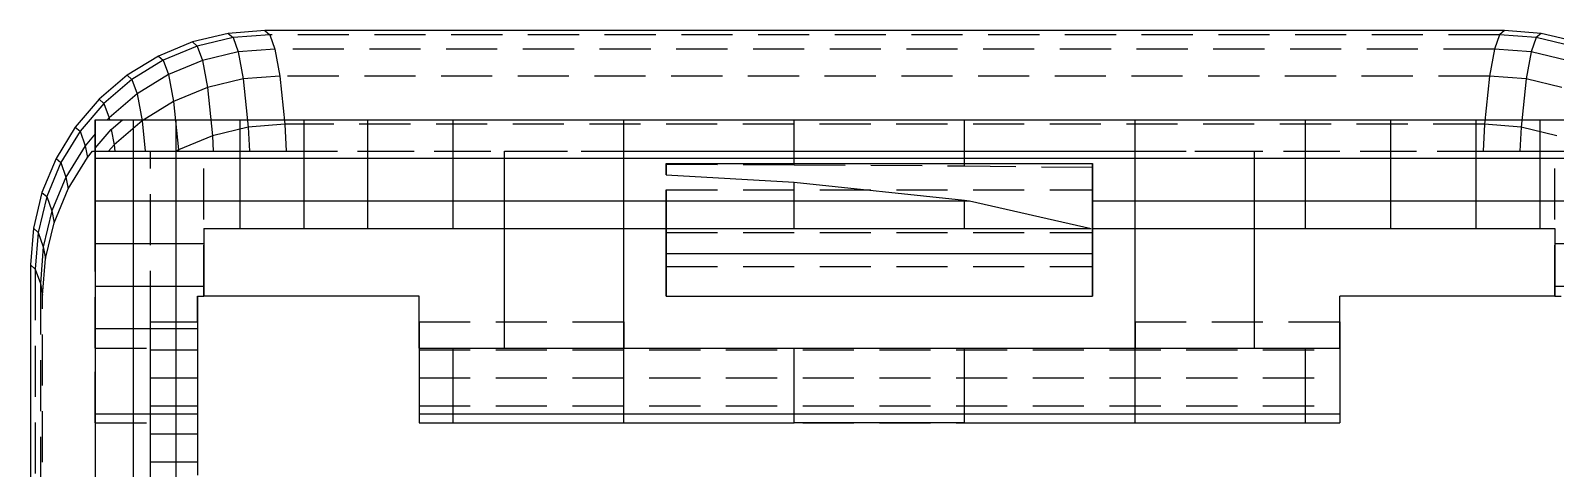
# Model space of a CAD drawing. Header units: millimetres. Extents: x 5 to 601, y 5 to 415.
# Drawn here: x 65.9 to 137.5, y 291.8 to 312.4 of the extents above; entities that cross this region are included whole.
import ezdxf

# ---------------------------------------------------------------- set-up
doc = ezdxf.new("R2010")
doc.units = ezdxf.units.MM
doc.linetypes.add('HIDDEN', pattern=[3.6, 2.4, -1.2])
doc.layers.add('HIDDEN', color=8, linetype='HIDDEN')
doc.layers.add('VISIBLE', color=7, linetype='CONTINUOUS')

msp = doc.modelspace()

# ---------------------------------------------------------------- linework, layer by layer
at = {"layer": 'HIDDEN'}
for p, q in [((75.420221, 312.069572), (73.741813, 311.666622)), ((75.194221, 312.269572), (75.420221, 312.069572)), ((77.141, 312.205), (75.420221, 312.069572)), ((75.420221, 312.069572), (75.658221, 311.395572)), ((76.915, 312.405), (77.141, 312.205)), ((134.859, 312.205), (77.141, 312.205)), ((77.141, 312.205), (77.379, 311.531)), ((134.859, 312.205), (134.621, 311.531)), ((135.085, 312.405), (134.859, 312.205)), ((136.579779, 312.069572), (134.859, 312.205)), ((136.579779, 312.069572), (136.341779, 311.395572)), ((136.805779, 312.269572), (136.579779, 312.069572)), ((138.258187, 311.666622), (136.579779, 312.069572)), ((73.741813, 311.666622), (72.147105, 311.006072)), ((73.515813, 311.866622), (73.741813, 311.666622)), ((73.741813, 311.666622), (73.979813, 310.992622)), ((75.658221, 311.395572), (73.979813, 310.992622)), ((77.379, 311.531), (75.658221, 311.395572)), ((75.658221, 311.395572), (75.896221, 310.127572)), ((134.621, 311.531), (77.379, 311.531)), ((77.379, 311.531), (77.617, 310.263)), ((134.621, 311.531), (134.383, 310.263)), ((136.341779, 311.395572), (134.621, 311.531)), ((136.341779, 311.395572), (136.103779, 310.127572)), ((138.020187, 310.992622), (136.341779, 311.395572)), ((72.147105, 311.006072), (70.675362, 310.104187)), ((71.921105, 311.206072), (72.147105, 311.006072)), ((72.147105, 311.006072), (72.385105, 310.332072)), ((73.979813, 310.992622), (72.385105, 310.332072)), ((73.979813, 310.992622), (74.217813, 309.724622)), ((70.675362, 310.104187), (69.362825, 308.983175)), ((70.449362, 310.304187), (70.675362, 310.104187)), ((70.675362, 310.104187), (70.913362, 309.430187)), ((72.385105, 310.332072), (70.913362, 309.430187)), ((72.385105, 310.332072), (72.623105, 309.064072)), ((75.896221, 310.127572), (74.217813, 309.724622)), ((77.617, 310.263), (75.896221, 310.127572)), ((75.896221, 310.127572), (76.134221, 307.867572)), ((134.383, 310.263), (77.617, 310.263)), ((77.617, 310.263), (77.855, 308.003)), ((134.383, 310.263), (134.145, 308.003)), ((136.103779, 310.127572), (134.383, 310.263)), ((136.103779, 310.127572), (135.865779, 307.867572)), ((137.782187, 309.724622), (136.103779, 310.127572)), ((69.136825, 309.183175), (69.362825, 308.983175)), ((70.913362, 309.430187), (69.600825, 308.309175)), ((70.913362, 309.430187), (71.151362, 308.162187)), ((74.217813, 309.724622), (72.623105, 309.064072)), ((74.217813, 309.724622), (74.455813, 307.464622)), ((69.362825, 308.983175), (68.241813, 307.670638)), ((69.362825, 308.983175), (69.600825, 308.309175)), ((72.623105, 309.064072), (71.151362, 308.162187)), ((72.623105, 309.064072), (72.861105, 306.804072)), ((68.015813, 307.870638), (68.241813, 307.670638)), ((68.953, 308.205), (68.953, 306.731)), ((68.953, 308.205), (71.553, 308.205)), ((68.953, 306.731), (68.953, 308.205)), ((68.953, 308.205), (71.553, 308.205)), ((68.953, 308.205), (69.511852, 308.205)), ((68.953, 308.205), (68.953, 307.550668)), ((68.953, 308.205), (70.230251, 308.205)), ((68.953, 306.876029), (68.953, 308.205)), ((68.953, 306.876029), (69.704639, 307.756085)), ((69.600825, 308.309175), (69.511852, 308.205)), ((69.511852, 308.205), (69.620379, 308.205)), ((69.600825, 308.309175), (69.620379, 308.205)), ((69.620379, 308.205), (70.230251, 308.205)), ((69.704639, 307.756085), (70.230251, 308.205)), ((69.704639, 307.756085), (69.838825, 307.041175)), ((71.151362, 308.162187), (69.838825, 307.041175)), ((71.151362, 308.162187), (71.30208, 306.731)), ((71.553, 308.205), (74.053, 308.205)), ((71.553, 308.205), (74.053, 308.205)), ((74.053, 308.205), (137.453, 308.205)), ((74.053, 308.205), (137.453, 308.205)), ((76.134221, 307.867572), (74.455813, 307.464622)), ((77.855, 308.003), (76.134221, 307.867572)), ((76.134221, 307.867572), (76.192276, 306.731)), ((134.145, 308.003), (77.855, 308.003)), ((77.855, 308.003), (77.919973, 306.731)), ((134.145, 308.003), (134.080027, 306.731)), ((135.865779, 307.867572), (134.145, 308.003)), ((135.865779, 307.867572), (135.807724, 306.731)), ((137.544187, 307.464622), (135.865779, 307.867572)), ((137.453, 308.205), (139.953, 308.205)), ((137.453, 308.205), (139.953, 308.205)), ((68.241813, 307.670638), (67.339928, 306.198895)), ((68.241813, 307.670638), (68.479813, 306.996638)), ((68.953, 307.550668), (68.479813, 306.996638)), ((68.953, 307.550668), (68.953, 306.876029)), ((69.838825, 307.041175), (69.573911, 306.731)), ((69.838825, 307.041175), (69.87149, 306.731)), ((74.455813, 307.464622), (72.861105, 306.804072)), ((74.455813, 307.464622), (74.493286, 306.731)), ((67.113928, 306.398895), (67.339928, 306.198895)), ((68.479813, 306.996638), (67.577928, 305.524895)), ((67.681742, 304.971806), (68.583626, 306.443548)), ((68.479813, 306.996638), (68.583626, 306.443548)), ((68.583626, 306.443548), (68.829133, 306.731)), ((68.829133, 306.731), (69.573911, 306.731)), ((68.829133, 306.731), (68.953, 306.731)), ((68.953, 306.731), (68.953, 297.481)), ((68.953, 303.107), (68.953, 306.731)), ((68.953, 306.731), (71.553, 306.731)), ((68.953, 297.481), (68.953, 306.731)), ((69.573911, 306.731), (69.87149, 306.731)), ((69.87149, 306.731), (71.30208, 306.731)), ((71.30208, 306.731), (72.741862, 306.731)), ((71.553, 306.731), (74.053, 306.731)), ((71.553, 298.723311), (71.553, 306.731)), ((72.861105, 306.804072), (72.741862, 306.731)), ((72.741862, 306.731), (72.864837, 306.731)), ((72.861105, 306.804072), (72.864837, 306.731)), ((72.864837, 306.731), (74.493286, 306.731)), ((74.053, 306.731), (93.753, 306.731)), ((74.053, 299.931), (74.053, 306.731)), ((74.493286, 306.731), (76.192276, 306.731)), ((76.192276, 306.731), (77.919973, 306.731)), ((77.919973, 306.731), (134.080027, 306.731)), ((88.153, 303.107), (88.153, 306.731)), ((88.153, 306.731), (123.353, 306.731)), ((88.153, 306.731), (93.753, 306.731)), ((88.153, 297.481), (88.153, 306.731)), ((93.753, 306.731), (117.753, 306.731)), ((93.753, 298.723311), (93.753, 306.731)), ((93.753, 306.731), (117.753, 306.731)), ((93.753, 303.107), (93.753, 306.731)), ((93.753, 306.731), (117.753, 306.731)), ((117.753, 306.731), (137.453, 306.731)), ((117.753, 298.723311), (117.753, 306.731)), ((117.753, 303.107), (117.753, 306.731)), ((117.753, 306.731), (123.353, 306.731)), ((123.353, 303.107), (123.353, 306.731)), ((123.353, 297.481), (123.353, 306.731)), ((134.080027, 306.731), (135.807724, 306.731)), ((135.807724, 306.731), (137.506714, 306.731)), ((137.453, 306.731), (139.953, 306.731)), ((137.453, 299.931), (137.453, 306.731)), ((67.339928, 306.198895), (66.679378, 304.604187)), ((67.339928, 306.198895), (67.577928, 305.524895)), ((95.753, 306.165), (95.753, 306.127988)), ((95.753, 306.127988), (95.753, 305.630999)), ((95.753, 306.127988), (101.753, 306.10387)), ((101.753, 306.10387), (101.753, 306.165)), ((101.753, 306.10387), (109.753, 306.04656)), ((109.753, 306.04656), (109.753, 306.165)), ((109.753, 306.04656), (115.753, 305.98589)), ((115.753, 306.165), (115.753, 305.98589)), ((115.753, 305.98589), (115.753, 304.405)), ((67.577928, 305.524895), (66.917378, 303.930187)), ((67.021192, 303.377097), (67.681742, 304.971806)), ((67.577928, 305.524895), (67.681742, 304.971806)), ((95.753, 304.928022), (95.753, 302.925)), ((95.753, 303.107), (95.753, 304.928022)), ((95.753, 304.928022), (115.753, 304.928022)), ((115.753, 304.928022), (115.753, 302.925)), ((115.753, 303.107), (115.753, 304.928022)), ((66.679378, 304.604187), (66.276428, 302.925779)), ((66.453378, 304.804187), (66.679378, 304.604187)), ((66.679378, 304.604187), (66.917378, 303.930187)), ((115.753, 304.405), (115.753, 303.106999)), ((66.917378, 303.930187), (66.514428, 302.251779)), ((66.917378, 303.930187), (67.021192, 303.377097)), ((66.050428, 303.125779), (66.276428, 302.925779)), ((66.276428, 302.925779), (66.141, 301.205)), ((66.276428, 302.925779), (66.514428, 302.251779)), ((66.618242, 301.69869), (67.021192, 303.377097)), ((68.953, 297.481), (68.953, 303.107)), ((74.053, 303.107), (74.053, 299.931)), ((74.053, 303.107), (88.153, 303.107)), ((88.153, 303.107), (95.753, 303.107)), ((95.753, 303.107), (115.692583, 303.107)), ((95.753, 302.925), (95.753, 301.325)), ((95.753, 302.925), (115.753, 302.925)), ((115.753, 303.107), (123.353, 303.107)), ((115.753, 302.925), (115.753, 301.325)), ((123.353, 303.107), (137.453, 303.107)), ((137.453, 303.107), (137.453, 299.931)), ((66.514428, 302.251779), (66.379, 300.531)), ((66.514428, 302.251779), (66.618242, 301.69869)), ((65.915, 301.405), (66.141, 301.205)), ((66.482813, 299.97791), (66.618242, 301.69869)), ((95.753, 301.325), (95.753, 299.931)), ((95.753, 301.325), (115.753, 301.325)), ((115.753, 301.325), (115.753, 299.931)), ((66.141, 301.205), (66.141, 218.605)), ((66.141, 301.205), (66.379, 300.531)), ((66.379, 300.531), (66.379, 219.279)), ((66.379, 300.531), (66.482813, 299.97791)), ((66.482813, 223.731), (66.482813, 299.97791)), ((73.753, 298.723311), (73.753, 299.931)), ((84.153, 298.723311), (84.153, 299.931)), ((127.353, 298.723311), (127.353, 299.931)), ((71.553, 298.723311), (73.753, 298.723311)), ((71.553, 297.481), (71.553, 298.723311)), ((71.553, 297.409), (71.553, 298.723311)), ((73.753, 298.723311), (73.753, 297.409)), ((84.153, 298.723311), (93.753, 298.723311)), ((84.153, 298.723311), (84.153, 297.409)), ((93.753, 298.723311), (93.753, 297.481)), ((117.753, 298.723311), (127.353, 298.723311)), ((117.753, 298.723311), (117.753, 297.481)), ((127.353, 298.723311), (127.353, 297.409)), ((68.953, 297.481), (68.953, 293.981)), ((68.953, 293.981), (68.953, 297.481)), ((68.953, 297.481), (71.553, 297.481)), ((71.553, 293.981), (71.553, 297.481)), ((71.553, 297.409), (73.753, 297.409)), ((71.553, 296.093), (71.553, 297.409)), ((73.753, 297.409), (73.753, 296.093)), ((84.153, 297.481), (88.153, 297.481)), ((84.153, 297.409), (127.353, 297.409)), ((84.153, 297.409), (84.153, 296.093)), ((88.153, 297.481), (93.753, 297.481)), ((88.153, 297.481), (123.353, 297.481)), ((93.753, 297.481), (117.753, 297.481)), ((93.753, 297.481), (117.753, 297.481)), ((117.753, 297.481), (123.353, 297.481)), ((123.353, 297.481), (127.353, 297.481)), ((127.353, 297.409), (127.353, 296.093)), ((71.553, 294.777), (71.553, 296.093)), ((71.553, 296.093), (73.753, 296.093)), ((73.753, 296.093), (73.753, 294.777)), ((84.153, 296.093), (84.153, 294.777)), ((84.153, 296.093), (127.353, 296.093)), ((127.353, 296.093), (127.353, 294.777)), ((71.553, 293.461), (71.553, 294.777)), ((71.553, 294.777), (73.753, 294.777)), ((73.753, 294.777), (73.753, 293.461)), ((84.153, 294.777), (84.153, 293.981)), ((84.153, 294.777), (127.353, 294.777)), ((127.353, 294.777), (127.353, 293.981)), ((68.953, 293.981), (71.553, 293.981)), ((71.553, 290.481), (71.553, 293.981)), ((71.553, 292.145), (71.553, 293.461)), ((71.553, 293.461), (73.753, 293.461)), ((73.753, 293.461), (73.753, 292.145)), ((84.153, 293.981), (127.353, 293.981)), ((71.553, 290.829), (71.553, 292.145)), ((71.553, 292.145), (73.753, 292.145)), ((73.753, 292.145), (73.753, 291.531))]:
    msp.add_line(p, q, dxfattribs=at)
at = {"layer": 'VISIBLE'}
for p, q in [((75.194221, 312.269572), (73.515813, 311.866622)), ((76.915, 312.405), (75.194221, 312.269572)), ((135.085, 312.405), (76.915, 312.405)), ((136.805779, 312.269572), (135.085, 312.405)), ((138.484187, 311.866622), (136.805779, 312.269572)), ((73.515813, 311.866622), (71.921105, 311.206072)), ((71.921105, 311.206072), (70.449362, 310.304187)), ((70.449362, 310.304187), (69.136825, 309.183175)), ((69.136825, 309.183175), (68.015813, 307.870638)), ((68.015813, 307.870638), (67.113928, 306.398895)), ((68.953, 308.205), (68.953, 306.405)), ((68.953, 308.205), (70.753, 308.205)), ((70.753, 308.205), (71.553, 308.205)), ((70.753, 306.405), (70.753, 308.205)), ((71.553, 308.205), (72.753, 308.205)), ((72.753, 308.205), (74.053, 308.205)), ((72.753, 306.405), (72.753, 308.205)), ((74.053, 308.205), (75.753, 308.205)), ((75.753, 308.205), (78.753, 308.205)), ((75.753, 306.405), (75.753, 308.205)), ((78.753, 308.205), (81.753, 308.205)), ((78.753, 306.405), (78.753, 308.205)), ((81.753, 308.205), (85.753, 308.205)), ((81.753, 306.405), (81.753, 308.205)), ((85.753, 308.205), (93.753, 308.205)), ((85.753, 306.405), (85.753, 308.205)), ((93.753, 308.205), (101.753, 308.205)), ((93.753, 306.405), (93.753, 308.205)), ((101.753, 308.205), (109.753, 308.205)), ((101.753, 306.405), (101.753, 308.205)), ((109.753, 308.205), (117.753, 308.205)), ((109.753, 306.405), (109.753, 308.205)), ((117.753, 308.205), (125.753, 308.205)), ((117.753, 306.405), (117.753, 308.205)), ((125.753, 308.205), (129.753, 308.205)), ((125.753, 306.405), (125.753, 308.205)), ((129.753, 308.205), (133.753, 308.205)), ((129.753, 306.405), (129.753, 308.205)), ((133.753, 308.205), (136.753, 308.205)), ((133.753, 306.405), (133.753, 308.205)), ((136.753, 308.205), (137.453, 308.205)), ((136.753, 306.405), (136.753, 308.205)), ((137.453, 308.205), (139.753, 308.205)), ((67.113928, 306.398895), (66.453378, 304.804187)), ((68.953, 306.405), (68.953, 304.405)), ((68.953, 306.405), (70.753, 306.405)), ((70.753, 304.405), (70.753, 306.405)), ((70.753, 306.405), (72.753, 306.405)), ((72.753, 306.405), (75.753, 306.405)), ((72.753, 304.405), (72.753, 306.405)), ((75.753, 306.405), (78.753, 306.405)), ((75.753, 304.405), (75.753, 306.405)), ((78.753, 306.405), (81.753, 306.405)), ((78.753, 304.405), (78.753, 306.405)), ((81.753, 306.405), (85.753, 306.405)), ((81.753, 304.405), (81.753, 306.405)), ((85.753, 306.405), (93.753, 306.405)), ((85.753, 304.405), (85.753, 306.405)), ((93.753, 306.405), (101.753, 306.405)), ((93.753, 304.405), (93.753, 306.405)), ((101.753, 306.405), (109.753, 306.405)), ((101.753, 306.165), (101.753, 306.405)), ((109.753, 306.405), (117.753, 306.405)), ((109.753, 306.165), (109.753, 306.405)), ((117.753, 306.405), (125.753, 306.405)), ((117.753, 304.405), (117.753, 306.405)), ((125.753, 306.405), (129.753, 306.405)), ((125.753, 304.405), (125.753, 306.405)), ((129.753, 306.405), (133.753, 306.405)), ((129.753, 304.405), (129.753, 306.405)), ((133.753, 306.405), (136.753, 306.405)), ((133.753, 304.405), (133.753, 306.405)), ((136.753, 306.405), (139.753, 306.405)), ((136.753, 304.405), (136.753, 306.405)), ((95.753, 305.630999), (95.753, 306.165)), ((95.753, 306.165), (115.753, 306.165)), ((95.753, 305.630999), (101.753, 305.287615)), ((115.753, 301.931), (115.753, 306.165)), ((101.753, 304.405), (101.753, 305.287615)), ((101.753, 305.287615), (109.753, 304.441199)), ((66.453378, 304.804187), (66.050428, 303.125779)), ((68.953, 304.405), (68.953, 303.107)), ((68.953, 304.405), (70.753, 304.405)), ((70.753, 302.405), (70.753, 304.405)), ((70.753, 304.405), (72.753, 304.405)), ((72.753, 302.405), (72.753, 304.405)), ((72.753, 304.405), (75.753, 304.405)), ((75.753, 304.405), (78.753, 304.405)), ((75.753, 303.107), (75.753, 304.405)), ((78.753, 304.405), (81.753, 304.405)), ((78.753, 303.107), (78.753, 304.405)), ((81.753, 304.405), (85.753, 304.405)), ((81.753, 303.107), (81.753, 304.405)), ((85.753, 304.405), (93.753, 304.405)), ((85.753, 303.107), (85.753, 304.405)), ((93.753, 304.405), (101.753, 304.405)), ((93.753, 303.107), (93.753, 304.405)), ((101.753, 303.107), (101.753, 304.405)), ((101.753, 304.405), (109.753, 304.405)), ((109.753, 304.405), (109.753, 304.441199)), ((109.753, 304.441199), (109.984884, 304.405)), ((109.753, 303.107), (109.753, 304.405)), ((109.753, 304.405), (109.984884, 304.405)), ((109.984884, 304.405), (115.692588, 303.106999)), ((115.753, 304.405), (117.753, 304.405)), ((117.753, 304.405), (125.753, 304.405)), ((117.753, 303.107), (117.753, 304.405)), ((125.753, 304.405), (129.753, 304.405)), ((125.753, 303.107), (125.753, 304.405)), ((129.753, 304.405), (133.753, 304.405)), ((129.753, 303.107), (129.753, 304.405)), ((133.753, 304.405), (136.753, 304.405)), ((133.753, 303.107), (133.753, 304.405)), ((136.753, 304.405), (139.753, 304.405)), ((136.753, 303.107), (136.753, 304.405)), ((66.050428, 303.125779), (65.915, 301.405)), ((68.953, 303.107), (68.953, 302.405)), ((74.053, 303.107), (74.053, 302.405)), ((74.053, 303.107), (75.753, 303.107)), ((75.753, 303.107), (78.753, 303.107)), ((78.753, 303.107), (81.753, 303.107)), ((81.753, 303.107), (85.753, 303.107)), ((85.753, 303.107), (93.753, 303.107)), ((88.153, 297.481), (88.153, 303.107)), ((93.753, 303.107), (101.753, 303.107)), ((93.753, 297.481), (93.753, 303.107)), ((95.753, 301.931), (95.753, 303.107)), ((101.753, 303.107), (109.753, 303.107)), ((109.753, 303.107), (115.692583, 303.107)), ((115.753, 303.107), (117.753, 303.107)), ((117.753, 303.107), (125.753, 303.107)), ((117.753, 297.481), (117.753, 303.107)), ((123.353, 297.481), (123.353, 303.107)), ((125.753, 303.107), (129.753, 303.107)), ((129.753, 303.107), (133.753, 303.107)), ((133.753, 303.107), (136.753, 303.107)), ((136.753, 303.107), (137.453, 303.107)), ((137.453, 303.107), (137.453, 302.405)), ((68.953, 302.405), (68.953, 300.405)), ((68.953, 302.405), (70.753, 302.405)), ((70.753, 300.405), (70.753, 302.405)), ((70.753, 302.405), (72.753, 302.405)), ((72.753, 300.405), (72.753, 302.405)), ((72.753, 302.405), (74.053, 302.405)), ((74.053, 302.405), (74.053, 300.405)), ((137.453, 302.405), (139.753, 302.405)), ((137.453, 302.405), (137.453, 300.405)), ((65.915, 301.405), (65.915, 218.405)), ((95.753, 301.931), (115.753, 301.931)), ((95.753, 299.931), (95.753, 301.931)), ((115.753, 299.931), (115.753, 301.931)), ((68.953, 300.405), (68.953, 298.405)), ((68.953, 300.405), (70.753, 300.405)), ((70.753, 298.405), (70.753, 300.405)), ((70.753, 300.405), (72.753, 300.405)), ((72.753, 298.405), (72.753, 300.405)), ((72.753, 300.405), (74.053, 300.405)), ((73.753, 299.931), (73.753, 298.405)), ((73.753, 299.931), (74.053, 299.931)), ((74.053, 300.405), (74.053, 299.931)), ((84.153, 299.931), (74.053, 299.931)), ((84.153, 297.481), (84.153, 299.931)), ((95.753, 299.931), (115.753, 299.931)), ((137.453, 299.931), (127.353, 299.931)), ((127.353, 297.481), (127.353, 299.931)), ((137.453, 300.405), (139.753, 300.405)), ((137.453, 300.405), (137.453, 299.931)), ((137.453, 299.931), (137.753, 299.931)), ((68.953, 298.405), (68.953, 297.481)), ((68.953, 298.405), (70.753, 298.405)), ((70.753, 294.405), (70.753, 298.405)), ((70.753, 298.405), (72.753, 298.405)), ((72.753, 294.405), (72.753, 298.405)), ((72.753, 298.405), (73.753, 298.405)), ((73.753, 298.405), (73.753, 294.405)), ((68.953, 297.481), (68.953, 294.405)), ((84.153, 297.481), (84.153, 294.405)), ((84.153, 297.481), (85.753, 297.481)), ((85.753, 297.481), (93.753, 297.481)), ((85.753, 294.405), (85.753, 297.481)), ((93.753, 297.481), (101.753, 297.481)), ((93.753, 294.405), (93.753, 297.481)), ((101.753, 297.481), (109.753, 297.481)), ((101.753, 294.405), (101.753, 297.481)), ((109.753, 297.481), (117.753, 297.481)), ((109.753, 294.405), (109.753, 297.481)), ((117.753, 297.481), (125.753, 297.481)), ((117.753, 294.405), (117.753, 297.481)), ((125.753, 297.481), (127.353, 297.481)), ((125.753, 294.405), (125.753, 297.481)), ((127.353, 297.481), (127.353, 294.405)), ((68.953, 294.405), (68.953, 293.981)), ((68.953, 294.405), (70.753, 294.405)), ((70.753, 288.405), (70.753, 294.405)), ((70.753, 294.405), (72.753, 294.405)), ((72.753, 288.405), (72.753, 294.405)), ((72.753, 294.405), (73.753, 294.405)), ((73.753, 294.405), (73.753, 291.531)), ((84.153, 294.405), (84.153, 293.981)), ((84.153, 294.405), (85.753, 294.405)), ((85.753, 293.981), (85.753, 294.405)), ((85.753, 294.405), (93.753, 294.405)), ((93.753, 294.405), (101.753, 294.405)), ((93.753, 293.981), (93.753, 294.405)), ((101.753, 294.405), (109.753, 294.405)), ((101.753, 293.981), (101.753, 294.405)), ((109.753, 294.405), (117.753, 294.405)), ((109.753, 293.981), (109.753, 294.405)), ((117.753, 294.405), (125.753, 294.405)), ((117.753, 293.981), (117.753, 294.405)), ((125.753, 294.405), (127.353, 294.405)), ((125.753, 293.981), (125.753, 294.405)), ((127.353, 294.405), (127.353, 293.981)), ((68.953, 293.981), (68.953, 290.481)), ((84.153, 293.981), (85.753, 293.981)), ((85.753, 293.981), (93.753, 293.981)), ((93.753, 293.981), (101.753, 293.981)), ((109.753, 293.981), (101.753, 293.981)), ((109.753, 293.981), (117.753, 293.981)), ((117.753, 293.981), (125.753, 293.981)), ((125.753, 293.981), (127.353, 293.981))]:
    msp.add_line(p, q, dxfattribs=at)

doc.saveas('drawing.dxf')
